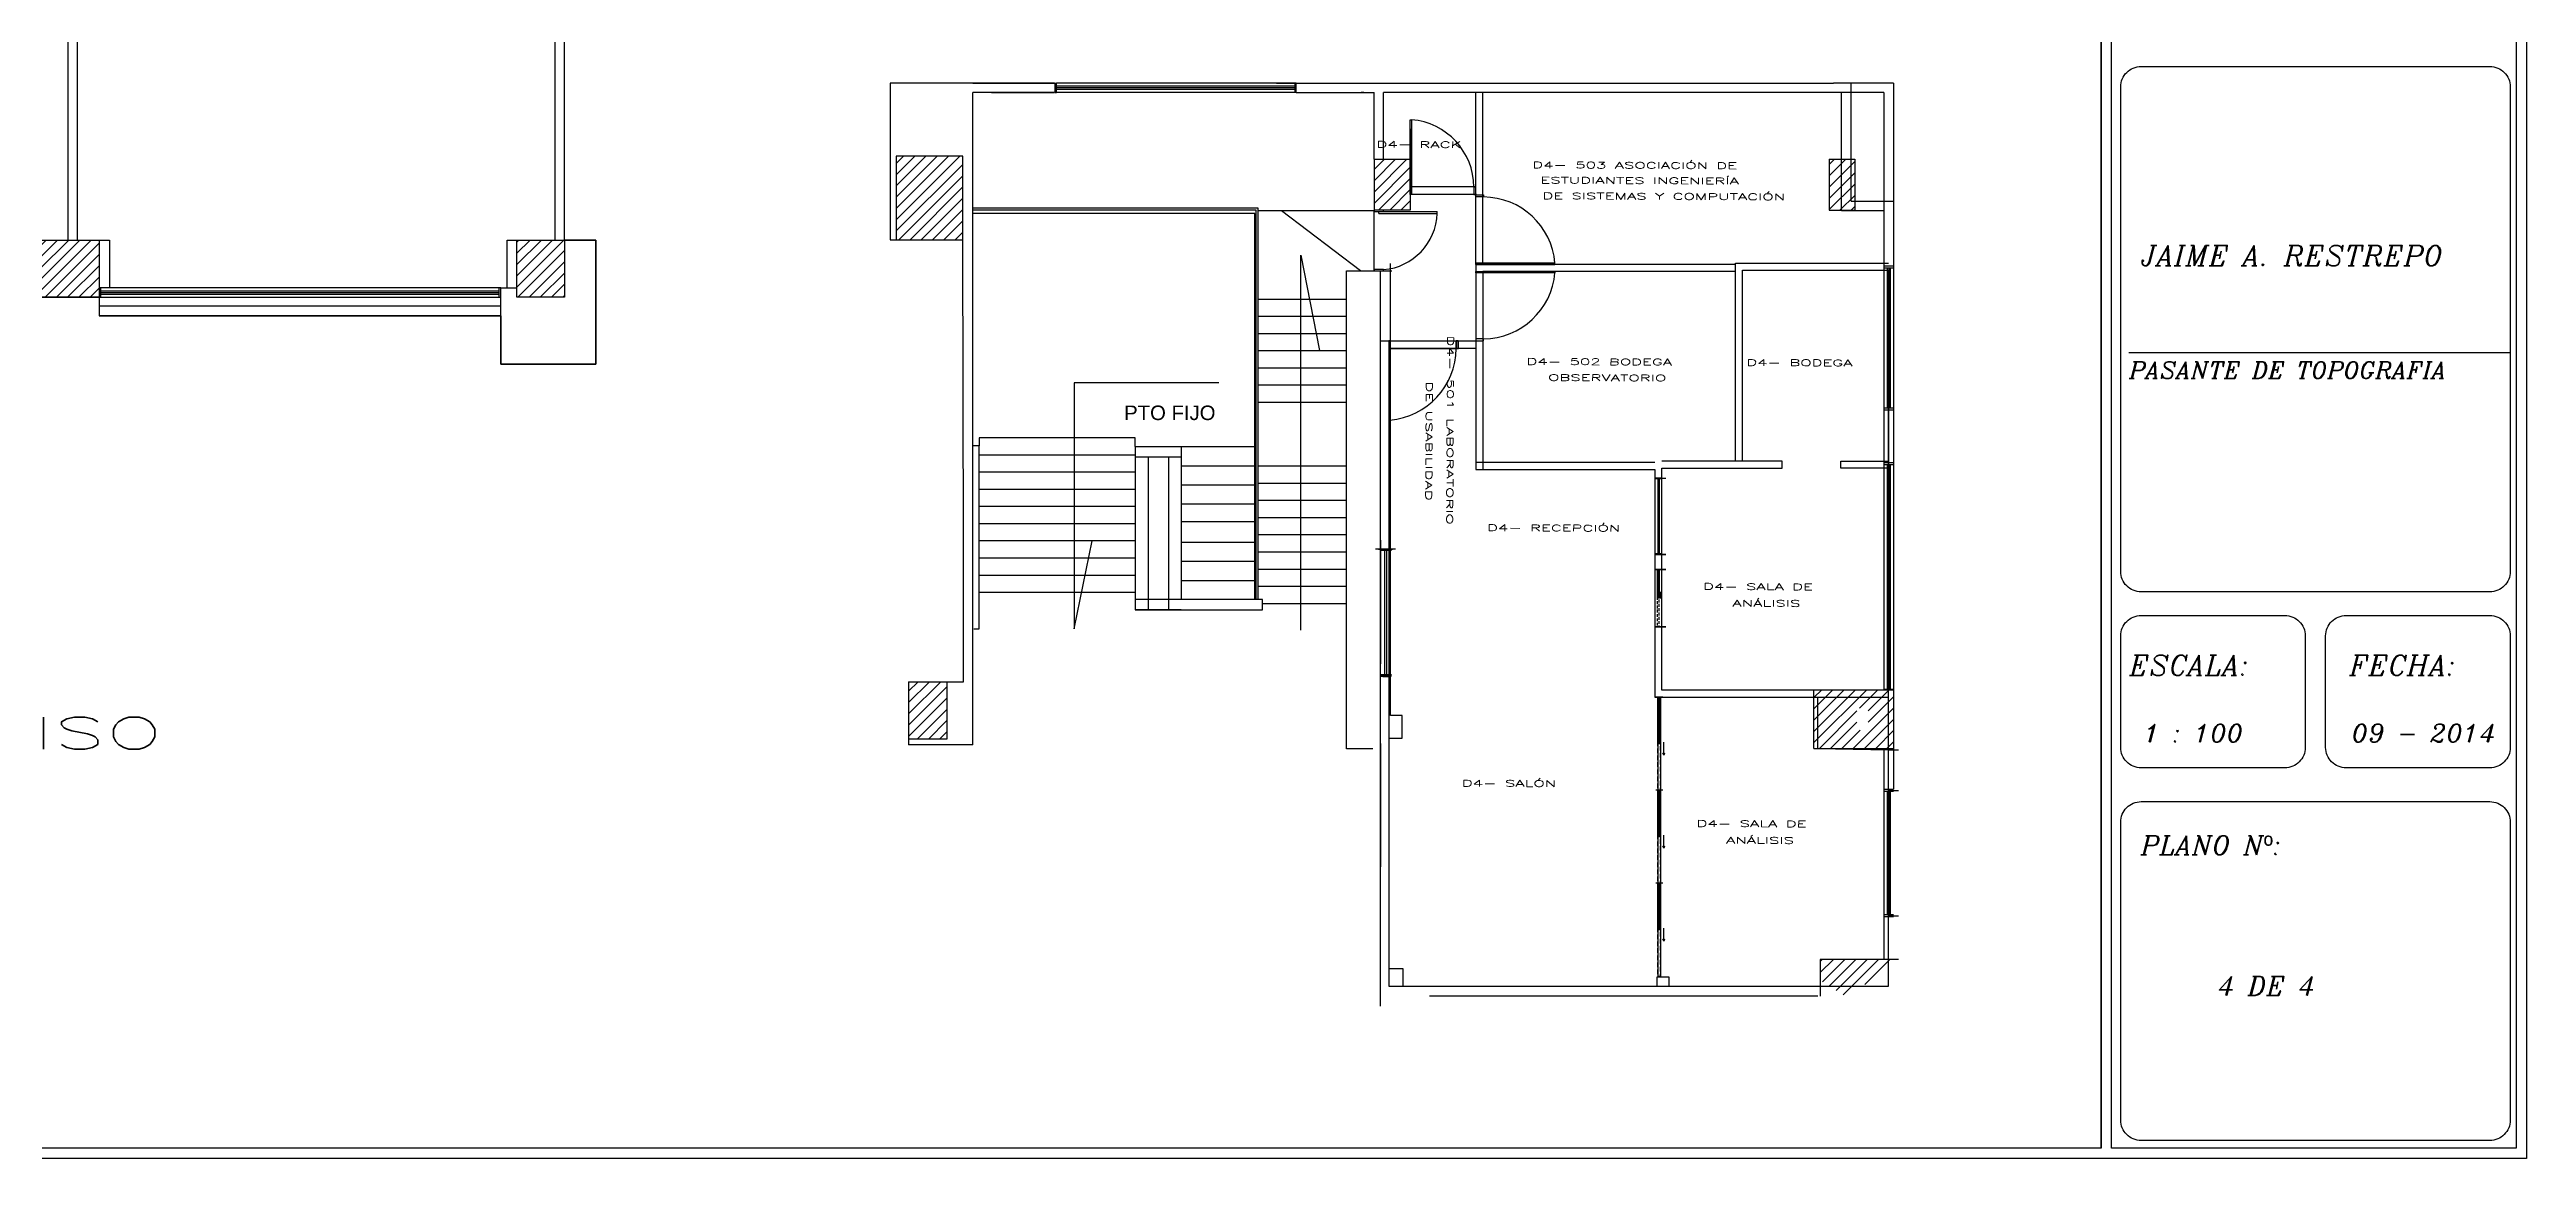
# Model space of a CAD drawing. Header units: metres. Extents: x 6495 to 6855, y 1254 to 1306.
# Drawn here: x 6815.98 to 6854.89, y 1255.23 to 1272.65 of the extents above; entities that cross this region are included whole.
import ezdxf

# ---------------------------------------------------------------- set-up
doc = ezdxf.new("R2010")
doc.units = ezdxf.units.M
doc.layers.add('0-Grises', color=252, linetype='Continuous')
doc.layers.add('0-Áreas_Computo', color=150, linetype='Continuous')
doc.layers.add('0.Texto_Oficinas', color=7, linetype='Continuous', lineweight=20)
doc.styles.add('ITALIC', font='ITALIC')
doc.styles.add('ROMANS', font='romans.shx')
doc.styles.get("Standard").update_dxf_attribs({"font": 'arial.ttf'})
pattern_1 = [(45, (6391.22466, 1040.28903), (-0.088388348, 0.088388348), [])]
pattern_2 = [(45, (6391.39347, 1040.68114), (-0.088388348, 0.088388348), [])]

msp = doc.modelspace()

# ---------------------------------------------------------------- hatches: boundary and pattern name
at = {"layer": '0-Grises'}
h = msp.add_hatch(dxfattribs=at)
h.set_pattern_fill('ANSI31', color=8, style=0)
h.set_pattern_definition(pattern_2)
h.paths.add_polyline_path([(6830.329, 1270.972), (6829.429, 1270.972), (6829.285, 1270.972), (6829.285, 1269.662), (6830.329, 1269.662)])
h = msp.add_hatch(dxfattribs=at)
h.set_pattern_fill('ANSI31', color=8, style=0)
h.set_pattern_definition(pattern_2)
h.paths.add_polyline_path([(6837.359, 1270.925), (6836.789, 1270.925), (6836.789, 1270.125), (6837.359, 1270.125)])
h = msp.add_hatch(dxfattribs=at)
h.set_pattern_fill('ANSI31', color=8, style=0)
h.set_pattern_definition(pattern_2)
h.paths.add_polyline_path([(6844.134, 1270.925), (6843.939, 1270.925), (6843.939, 1270.125), (6844.134, 1270.125)])
h.paths.add_polyline_path([(6844.284, 1270.925), (6844.134, 1270.925), (6844.134, 1270.125), (6844.339, 1270.125), (6844.339, 1270.268), (6844.284, 1270.268)])
h.paths.add_polyline_path([(6844.339, 1270.925), (6844.284, 1270.925), (6844.284, 1270.268), (6844.339, 1270.268)], flags=17)
h = msp.add_hatch(dxfattribs=at)
h.set_pattern_fill('ANSI31', color=8, style=0)
h.set_pattern_definition(pattern_1)
h.paths.add_polyline_path([(6816.764, 1268.757), (6816.764, 1269.657), (6815.814, 1269.657), (6815.814, 1268.757)])
h = msp.add_hatch(dxfattribs=at)
h.set_pattern_fill('ANSI31', color=8, style=0)
h.set_pattern_definition(pattern_1)
h.paths.add_polyline_path([(6823.324, 1268.957), (6823.324, 1268.757), (6824.074, 1268.757), (6824.074, 1269.657), (6823.324, 1269.657)])
h = msp.add_hatch(dxfattribs=at)
h.set_pattern_fill('ANSI31', color=8, style=0)
h.set_pattern_definition(pattern_2)
h.paths.add_polyline_path([(6830.079, 1261.818), (6830.079, 1262.718), (6829.479, 1262.718), (6829.479, 1261.818)])
h = msp.add_hatch(dxfattribs=at)
h.set_pattern_fill('ANSI31', color=8, style=0)
h.set_pattern_definition(pattern_2)
h.paths.add_polyline_path([(6844.949, 1262.592), (6843.699, 1262.592), (6843.699, 1261.672), (6844.949, 1261.672)])
h.paths.add_polyline_path([(6844.373, 1261.96), (6844.373, 1262.304), (6844.55, 1262.304), (6844.55, 1261.96)], flags=16)
h = msp.add_hatch(dxfattribs=at)
h.set_pattern_fill('ANSI31', color=8, style=0)
h.set_pattern_definition(pattern_2)
h.paths.add_polyline_path([(6844.228, 1257.756), (6844.949, 1258.315), (6844.949, 1258.357), (6843.799, 1258.357), (6843.799, 1258.029)])

# ---------------------------------------------------------------- linework, layer by layer
for p, q in [((6816.274, 1269.657), (6816.274, 1277.157)), ((6816.424, 1269.657), (6816.424, 1277.157)), ((6823.924, 1269.657), (6823.924, 1277.157)), ((6824.074, 1269.657), (6824.074, 1277.157)), ((6830.629, 1272.122), (6829.189, 1272.122)), ((6829.189, 1272.122), (6829.189, 1269.662)), ((6830.629, 1272.122), (6829.189, 1272.122)), ((6830.629, 1272.122), (6829.189, 1272.122)), ((6830.489, 1272.122), (6831.769, 1272.122)), ((6831.769, 1271.972), (6830.489, 1271.972)), ((6830.489, 1261.728), (6830.489, 1271.972)), ((6831.769, 1271.972), (6830.489, 1271.972)), ((6831.769, 1272.122), (6830.629, 1272.122)), ((6830.629, 1272.122), (6830.779, 1272.122)), ((6830.629, 1272.122), (6831.779, 1272.122)), ((6830.779, 1271.972), (6831.769, 1271.972)), ((6831.779, 1272.122), (6831.799, 1272.122)), ((6831.779, 1271.972), (6831.779, 1272.122)), ((6831.779, 1271.972), (6831.779, 1272.122)), ((6831.779, 1272.122), (6831.799, 1272.122)), ((6831.779, 1271.972), (6831.799, 1271.972)), ((6831.779, 1271.972), (6831.799, 1271.972)), ((6831.799, 1271.972), (6831.799, 1272.122)), ((6835.568, 1272.122), (6831.799, 1272.122)), ((6831.799, 1271.972), (6831.799, 1272.122)), ((6833.669, 1272.122), (6831.799, 1272.122)), ((6833.779, 1272.072), (6831.799, 1272.072)), ((6833.669, 1272.072), (6831.799, 1272.072)), ((6833.779, 1272.047), (6831.799, 1272.047)), ((6833.669, 1272.047), (6831.799, 1272.047)), ((6833.779, 1272.022), (6831.799, 1272.022)), ((6833.669, 1272.022), (6831.799, 1272.022)), ((6833.779, 1271.972), (6831.799, 1271.972)), ((6833.669, 1271.972), (6831.799, 1271.972)), ((6835.548, 1272.122), (6833.678, 1272.122)), ((6835.548, 1272.072), (6833.678, 1272.072)), ((6835.548, 1272.047), (6833.678, 1272.047)), ((6835.548, 1272.022), (6833.678, 1272.022)), ((6835.548, 1271.972), (6833.678, 1271.972)), ((6835.548, 1272.072), (6833.779, 1272.072)), ((6835.548, 1272.047), (6833.779, 1272.047)), ((6835.548, 1272.022), (6833.779, 1272.022)), ((6835.568, 1271.972), (6833.779, 1271.972)), ((6835.259, 1272.122), (6843.259, 1272.122)), ((6835.568, 1272.122), (6835.548, 1272.122)), ((6835.548, 1271.972), (6835.548, 1272.122)), ((6835.548, 1271.972), (6835.548, 1272.122)), ((6835.568, 1272.122), (6835.548, 1272.122)), ((6835.548, 1271.972), (6835.548, 1272.047)), ((6835.548, 1271.972), (6835.548, 1272.047)), ((6835.568, 1271.972), (6835.548, 1271.972)), ((6835.568, 1271.972), (6835.548, 1271.972)), ((6835.568, 1272.122), (6836.254, 1272.122)), ((6835.568, 1271.972), (6835.568, 1272.122)), ((6835.568, 1271.972), (6835.568, 1272.122)), ((6835.568, 1271.972), (6836.254, 1271.972)), ((6835.568, 1271.972), (6836.359, 1271.972)), ((6836.009, 1272.122), (6844.009, 1272.122)), ((6836.009, 1271.972), (6836.789, 1271.972)), ((6836.469, 1272.122), (6836.706, 1272.122)), ((6836.629, 1271.972), (6836.589, 1271.972)), ((6836.789, 1270.925), (6836.789, 1271.972)), ((6844.799, 1271.972), (6836.939, 1271.972)), ((6836.939, 1270.925), (6836.939, 1271.972)), ((6841.409, 1271.972), (6840.009, 1271.972)), ((6844.949, 1272.122), (6844.009, 1272.122)), ((6844.134, 1270.118), (6844.134, 1271.972)), ((6844.284, 1270.268), (6844.284, 1272.122)), ((6844.799, 1271.972), (6844.799, 1269.252)), ((6844.949, 1272.122), (6844.949, 1269.252)), ((6829.285, 1270.972), (6829.285, 1269.662)), ((6830.329, 1270.972), (6829.285, 1270.972)), ((6830.329, 1270.972), (6829.429, 1270.972)), ((6830.329, 1269.662), (6830.329, 1270.972)), ((6830.329, 1270.072), (6830.329, 1270.972)), ((6836.789, 1270.925), (6837.359, 1270.925)), ((6836.789, 1270.925), (6836.789, 1270.125)), ((6837.359, 1270.925), (6837.359, 1270.125)), ((6843.939, 1270.925), (6843.939, 1270.125)), ((6843.939, 1270.925), (6844.339, 1270.925)), ((6844.339, 1270.925), (6844.339, 1270.125)), ((6834.969, 1270.155), (6830.489, 1270.155)), ((6834.939, 1270.125), (6830.489, 1270.125)), ((6834.919, 1270.075), (6830.489, 1270.075)), ((6834.919, 1264.011), (6834.919, 1270.075)), ((6834.939, 1264.011), (6834.939, 1270.125)), ((6834.969, 1264.011), (6834.969, 1270.155)), ((6836.789, 1270.115), (6834.969, 1270.115)), ((6836.574, 1269.172), (6835.335, 1270.115)), ((6836.789, 1270.125), (6836.789, 1270.105)), ((6837.359, 1270.125), (6836.789, 1270.125)), ((6836.789, 1269.172), (6836.789, 1270.125)), ((6836.789, 1270.105), (6836.939, 1270.105)), ((6836.864, 1270.075), (6836.864, 1270.105)), ((6836.864, 1270.105), (6837.78, 1270.105)), ((6836.864, 1270.075), (6837.78, 1270.075)), ((6836.939, 1270.105), (6836.939, 1270.125)), ((6837.78, 1270.075), (6837.78, 1270.105)), ((6843.939, 1270.125), (6844.339, 1270.125)), ((6844.134, 1270.118), (6844.799, 1270.118)), ((6844.284, 1270.268), (6844.949, 1270.268)), ((6815.814, 1269.657), (6816.764, 1269.657)), ((6816.424, 1269.657), (6816.424, 1269.657)), ((6816.764, 1269.657), (6816.764, 1268.757)), ((6816.764, 1269.657), (6816.924, 1269.657)), ((6816.924, 1269.657), (6816.924, 1268.907)), ((6823.174, 1268.907), (6823.174, 1269.657)), ((6823.174, 1269.657), (6823.324, 1269.657)), ((6823.324, 1269.657), (6824.074, 1269.657)), ((6823.324, 1268.957), (6823.324, 1269.657)), ((6824.074, 1269.657), (6824.074, 1268.757)), ((6824.074, 1269.657), (6824.564, 1269.657)), ((6824.564, 1269.657), (6824.564, 1267.707)), ((6829.189, 1269.662), (6829.285, 1269.662)), ((6829.285, 1269.662), (6830.329, 1269.662)), ((6830.339, 1264.868), (6830.329, 1269.662)), ((6835.639, 1263.531), (6835.639, 1269.417)), ((6835.639, 1269.417), (6835.934, 1267.92)), ((6836.359, 1261.668), (6836.359, 1269.172)), ((6836.359, 1261.668), (6836.359, 1269.172)), ((6836.359, 1269.172), (6836.789, 1269.172)), ((6836.789, 1269.192), (6836.789, 1269.172)), ((6836.939, 1269.192), (6836.789, 1269.192)), ((6836.789, 1269.172), (6836.939, 1269.172)), ((6836.789, 1269.172), (6836.939, 1269.172)), ((6836.939, 1269.192), (6836.864, 1269.192)), ((6836.89, 1257.623), (6836.89, 1269.172)), ((6836.939, 1269.172), (6836.939, 1269.192)), ((6837.049, 1262.19), (6837.049, 1269.286)), ((6844.799, 1269.252), (6844.799, 1266.992)), ((6844.799, 1269.252), (6844.949, 1269.252)), ((6844.799, 1269.252), (6844.799, 1266.992)), ((6844.799, 1269.222), (6844.949, 1269.222)), ((6844.849, 1269.222), (6844.849, 1267.022)), ((6844.874, 1269.222), (6844.874, 1267.022)), ((6844.899, 1269.222), (6844.899, 1267.022)), ((6844.949, 1269.252), (6844.949, 1266.992)), ((6816.784, 1268.907), (6816.764, 1268.907)), ((6816.784, 1268.907), (6816.784, 1268.757)), ((6823.074, 1268.907), (6816.784, 1268.907)), ((6816.784, 1268.857), (6823.044, 1268.857)), ((6816.784, 1268.832), (6823.044, 1268.832)), ((6816.784, 1268.807), (6823.044, 1268.807)), ((6816.894, 1268.832), (6822.844, 1268.832)), ((6823.044, 1268.907), (6823.044, 1268.757)), ((6823.074, 1268.907), (6823.313, 1268.907)), ((6823.074, 1267.707), (6823.074, 1268.907)), ((6823.324, 1268.757), (6823.324, 1268.957)), ((6816.764, 1268.757), (6815.814, 1268.757)), ((6816.764, 1268.757), (6823.074, 1268.757)), ((6816.764, 1268.757), (6823.074, 1268.757)), ((6816.764, 1268.757), (6823.074, 1268.757)), ((6816.764, 1268.757), (6816.764, 1268.467)), ((6823.074, 1268.617), (6816.764, 1268.617)), ((6823.074, 1268.467), (6816.764, 1268.467)), ((6824.074, 1268.757), (6823.324, 1268.757)), ((6834.919, 1268.73), (6834.939, 1268.73)), ((6834.919, 1268.46), (6834.939, 1268.46)), ((6834.969, 1268.73), (6836.359, 1268.73)), ((6834.969, 1268.46), (6836.359, 1268.46)), ((6834.919, 1268.19), (6834.939, 1268.19)), ((6834.969, 1268.19), (6836.359, 1268.19)), ((6836.89, 1268.074), (6838.388, 1268.074)), ((6824.564, 1267.707), (6823.074, 1267.707)), ((6834.919, 1267.92), (6834.939, 1267.92)), ((6834.919, 1267.65), (6834.939, 1267.65)), ((6834.969, 1267.92), (6836.359, 1267.92)), ((6834.969, 1267.65), (6836.359, 1267.65)), ((6832.078, 1267.415), (6832.078, 1263.55)), ((6834.351, 1267.415), (6832.078, 1267.415)), ((6834.919, 1267.38), (6834.939, 1267.38)), ((6834.969, 1267.38), (6836.359, 1267.38)), ((6834.919, 1267.11), (6834.939, 1267.11)), ((6834.969, 1267.11), (6836.359, 1267.11)), ((6844.799, 1267.022), (6844.949, 1267.022)), ((6844.799, 1266.992), (6844.949, 1266.992)), ((6844.799, 1266.992), (6844.799, 1266.162)), ((6844.799, 1266.992), (6844.799, 1266.162)), ((6844.949, 1266.992), (6844.949, 1266.162)), ((6833.039, 1266.55), (6830.589, 1266.55)), ((6830.589, 1266.55), (6830.589, 1266.55)), ((6830.589, 1266.55), (6830.589, 1266.425)), ((6833.039, 1266.412), (6833.039, 1266.55)), ((6830.589, 1266.425), (6830.489, 1266.425)), ((6830.589, 1263.55), (6830.589, 1266.425)), ((6833.039, 1266.28), (6830.589, 1266.28)), ((6833.039, 1266.412), (6833.039, 1263.85)), ((6833.039, 1266.412), (6833.758, 1266.412)), ((6833.039, 1266.25), (6833.758, 1266.25)), ((6833.239, 1266.25), (6833.239, 1263.85)), ((6833.558, 1266.25), (6833.558, 1263.85)), ((6833.758, 1266.412), (6833.758, 1264.011)), ((6833.758, 1266.412), (6834.919, 1266.412)), ((6833.758, 1266.412), (6834.919, 1266.412)), ((6833.758, 1266.112), (6834.919, 1266.112)), ((6834.919, 1266.112), (6834.939, 1266.112)), ((6834.969, 1266.112), (6836.359, 1266.11)), ((6844.799, 1266.162), (6844.949, 1266.162)), ((6844.799, 1266.162), (6844.799, 1262.592)), ((6844.799, 1266.132), (6844.949, 1266.132)), ((6844.849, 1266.132), (6844.849, 1262.602)), ((6844.874, 1266.132), (6844.874, 1262.602)), ((6844.899, 1266.132), (6844.899, 1262.602)), ((6844.949, 1266.162), (6844.949, 1262.592)), ((6833.039, 1266.01), (6830.589, 1266.01)), ((6833.039, 1265.74), (6830.589, 1265.74)), ((6833.758, 1265.812), (6834.919, 1265.812)), ((6833.758, 1265.812), (6834.919, 1265.812)), ((6834.919, 1265.84), (6834.939, 1265.84)), ((6834.969, 1265.84), (6836.359, 1265.84)), ((6841.311, 1265.917), (6841.201, 1265.917)), ((6841.311, 1265.917), (6841.201, 1265.917)), ((6841.311, 1265.905), (6841.201, 1265.905)), ((6841.311, 1265.905), (6841.201, 1265.905)), ((6841.246, 1265.905), (6841.246, 1264.726)), ((6841.246, 1265.905), (6841.246, 1264.726)), ((6841.266, 1265.905), (6841.266, 1264.726)), ((6841.266, 1265.905), (6841.266, 1264.726)), ((6833.039, 1265.47), (6830.589, 1265.47)), ((6833.758, 1265.512), (6834.919, 1265.512)), ((6834.919, 1265.57), (6834.939, 1265.57)), ((6834.919, 1265.3), (6834.939, 1265.3)), ((6834.969, 1265.57), (6836.359, 1265.57)), ((6834.969, 1265.3), (6836.359, 1265.3)), ((6833.039, 1265.2), (6830.589, 1265.2)), ((6833.039, 1264.93), (6830.589, 1264.93)), ((6832.078, 1263.55), (6832.362, 1264.93)), ((6833.758, 1264.912), (6834.919, 1264.912)), ((6833.759, 1265.234), (6834.919, 1265.234)), ((6834.919, 1265.03), (6834.939, 1265.03)), ((6834.969, 1265.03), (6836.359, 1265.03)), ((6836.889, 1264.942), (6836.889, 1263.002)), ((6830.339, 1262.718), (6830.339, 1264.868)), ((6833.039, 1264.66), (6830.589, 1264.66)), ((6833.758, 1264.612), (6834.919, 1264.612)), ((6834.919, 1264.76), (6834.939, 1264.76)), ((6834.969, 1264.76), (6836.359, 1264.76)), ((6837.061, 1264.8), (6836.879, 1264.8)), ((6837.061, 1264.78), (6836.879, 1264.78)), ((6836.953, 1264.78), (6836.953, 1262.826)), ((6836.986, 1264.78), (6836.986, 1262.826)), ((6841.311, 1264.726), (6841.201, 1264.726)), ((6841.311, 1264.714), (6841.201, 1264.714)), ((6841.286, 1264.714), (6841.226, 1264.714)), ((6833.039, 1264.39), (6830.589, 1264.39)), ((6833.039, 1264.12), (6830.589, 1264.12)), ((6833.758, 1264.312), (6834.919, 1264.312)), ((6834.919, 1264.49), (6834.939, 1264.49)), ((6834.919, 1264.22), (6834.939, 1264.22)), ((6834.969, 1264.49), (6836.359, 1264.49)), ((6834.969, 1264.22), (6836.359, 1264.22)), ((6841.311, 1264.482), (6841.201, 1264.482)), ((6841.311, 1264.482), (6841.201, 1264.482)), ((6835.039, 1264.011), (6833.039, 1264.011)), ((6833.039, 1263.85), (6835.039, 1263.85)), ((6833.758, 1263.85), (6833.039, 1263.85)), ((6835.039, 1263.85), (6835.039, 1264.011)), ((6835.039, 1263.95), (6836.359, 1263.95)), ((6830.504, 1263.55), (6830.589, 1263.55)), ((6829.479, 1262.718), (6829.479, 1261.818)), ((6829.479, 1262.718), (6830.079, 1262.718)), ((6829.479, 1262.718), (6829.479, 1261.818)), ((6829.479, 1262.718), (6830.079, 1262.718)), ((6830.079, 1262.718), (6830.339, 1262.718)), ((6830.079, 1262.718), (6830.079, 1261.818)), ((6830.079, 1262.718), (6830.079, 1261.818)), ((6837.061, 1262.826), (6836.879, 1262.826)), ((6837.061, 1262.806), (6836.879, 1262.806)), ((6843.699, 1261.672), (6843.699, 1262.592)), ((6843.699, 1262.592), (6844.949, 1262.592)), ((6844.799, 1262.602), (6844.949, 1262.602)), ((6844.949, 1262.592), (6844.949, 1261.672)), ((6841.324, 1262.477), (6841.214, 1262.477)), ((6841.324, 1262.477), (6841.214, 1262.477)), ((6829.479, 1261.818), (6829.479, 1261.728)), ((6830.079, 1261.818), (6829.479, 1261.818)), ((6830.079, 1261.818), (6829.479, 1261.818)), ((6830.489, 1261.818), (6830.489, 1262.118)), ((6830.489, 1261.728), (6829.479, 1261.728)), ((6836.769, 1261.668), (6836.359, 1261.668)), ((6836.889, 1261.752), (6836.889, 1259.812)), ((6843.699, 1261.672), (6844.949, 1261.672)), ((6844.799, 1261.672), (6844.799, 1261.032)), ((6844.949, 1261.672), (6844.949, 1261.032)), ((6841.324, 1261.016), (6841.214, 1261.016)), ((6841.324, 1261.016), (6841.214, 1261.016)), ((6844.799, 1261.032), (6844.949, 1261.032)), ((6844.799, 1261.032), (6844.799, 1259.032)), ((6844.799, 1261.032), (6844.799, 1259.032)), ((6844.799, 1261.002), (6844.949, 1261.002)), ((6844.849, 1261.002), (6844.849, 1259.062)), ((6844.874, 1261.002), (6844.874, 1259.062)), ((6844.899, 1261.002), (6844.899, 1259.062)), ((6841.324, 1259.556), (6841.214, 1259.556)), ((6841.324, 1259.556), (6841.214, 1259.556)), ((6844.799, 1259.062), (6844.949, 1259.062)), ((6844.799, 1259.032), (6844.949, 1259.032)), ((6844.799, 1259.032), (6844.799, 1258.357)), ((6844.949, 1258.357), (6843.799, 1258.357)), ((6843.799, 1258.357), (6843.799, 1257.782)), ((6843.759, 1257.932), (6837.659, 1257.932)), ((6843.759, 1257.782), (6837.659, 1257.782))]:
    msp.add_line(p, q, dxfattribs=at)
for points in [[(6780.391, 1306.451), (6854.891, 1306.451), (6854.891, 1255.232), (6780.391, 1255.232)], [(6780.551, 1306.291), (6848.213, 1306.291), (6848.213, 1255.392), (6780.551, 1255.392)]]:
    msp.add_lwpolyline(points, close=True, dxfattribs=at)
for points in [[(6848.213, 1255.392), (6848.213, 1306.291)], [(6815.814, 1268.757), (6816.764, 1268.757), (6816.764, 1268.467), (6823.074, 1268.467), (6823.074, 1267.707), (6824.564, 1267.707), (6824.564, 1269.657), (6824.074, 1269.657), (6824.077, 1276.867)], [(6842.466, 1266.183), (6842.466, 1268.074)], [(6842.466, 1266.183), (6842.466, 1268.074)], [(6842.466, 1266.183), (6842.466, 1268.074)], [(6838.388, 1267.954), (6837.019, 1267.954), (6837.019, 1257.937), (6844.869, 1257.937), (6844.869, 1267.954)], [(6838.388, 1267.954), (6837.019, 1267.954), (6837.019, 1257.937), (6844.869, 1257.937), (6844.869, 1267.954)], [(6848.644, 1267.89), (6854.633, 1267.89)], [(6841.244, 1264.007), (6841.244, 1264.032), (6841.244, 1264.482), (6841.268, 1264.482), (6841.268, 1264.032), (6841.244, 1264.032)], [(6841.244, 1264.007), (6841.244, 1264.032), (6841.244, 1264.482), (6841.268, 1264.482), (6841.268, 1264.032), (6841.244, 1264.032)], [(6841.244, 1264.468), (6841.268, 1264.468)], [(6841.244, 1264.468), (6841.268, 1264.468)], [(6841.258, 1264.042), (6841.258, 1264.471), (6841.254, 1264.471), (6841.254, 1264.042), (6841.258, 1264.042)], [(6841.258, 1264.042), (6841.258, 1264.471), (6841.254, 1264.471), (6841.254, 1264.042), (6841.258, 1264.042)], [(6841.291, 1264.026), (6841.291, 1264.129)], [(6841.291, 1264.026), (6841.291, 1264.129)], [(6841.244, 1264.045), (6841.268, 1264.045)], [(6841.244, 1264.045), (6841.268, 1264.045)], [(6841.244, 1263.939), (6841.244, 1263.985)], [(6841.244, 1263.939), (6841.244, 1263.985)], [(6841.244, 1263.872), (6841.244, 1263.917)], [(6841.244, 1263.872), (6841.244, 1263.917)], [(6841.244, 1263.807), (6841.244, 1263.852)], [(6841.244, 1263.807), (6841.244, 1263.852)], [(6841.244, 1263.737), (6841.244, 1263.782)], [(6841.244, 1263.737), (6841.244, 1263.782)], [(6841.268, 1263.964), (6841.268, 1264.009)], [(6841.268, 1263.964), (6841.268, 1264.009)], [(6841.268, 1263.897), (6841.268, 1263.942)], [(6841.268, 1263.897), (6841.268, 1263.942)], [(6841.268, 1263.829), (6841.268, 1263.874)], [(6841.268, 1263.829), (6841.268, 1263.874)], [(6841.268, 1263.762), (6841.268, 1263.807)], [(6841.268, 1263.762), (6841.268, 1263.807)], [(6841.268, 1263.694), (6841.268, 1263.739)], [(6841.268, 1263.694), (6841.268, 1263.739)], [(6841.284, 1264.041), (6841.298, 1264.041), (6841.291, 1264.026), (6841.284, 1264.041)], [(6841.284, 1264.041), (6841.298, 1264.041), (6841.291, 1264.026), (6841.284, 1264.041)], [(6841.244, 1263.669), (6841.244, 1263.715)], [(6841.244, 1263.669), (6841.244, 1263.715)], [(6841.244, 1263.602), (6841.244, 1263.647)], [(6841.244, 1263.602), (6841.244, 1263.647)], [(6841.244, 1263.582), (6841.268, 1263.582)], [(6841.244, 1263.582), (6841.268, 1263.582)], [(6841.268, 1263.627), (6841.268, 1263.672)], [(6841.268, 1263.627), (6841.268, 1263.672)], [(6841.268, 1263.582), (6841.268, 1263.604)], [(6841.268, 1263.582), (6841.268, 1263.604)], [(6837.019, 1261.831), (6837.229, 1261.831), (6837.229, 1262.19), (6837.049, 1262.19), (6837.049, 1262.219)], [(6837.019, 1261.831), (6837.229, 1261.831), (6837.229, 1262.19), (6837.049, 1262.19), (6837.049, 1262.219)], [(6841.249, 1261.706), (6841.249, 1261.746), (6841.249, 1262.477), (6841.289, 1262.477), (6841.289, 1261.746), (6841.249, 1261.746)], [(6841.249, 1261.706), (6841.249, 1261.746), (6841.249, 1262.477), (6841.289, 1262.477), (6841.289, 1261.746), (6841.249, 1261.746)], [(6841.25, 1262.455), (6841.289, 1262.455)], [(6841.25, 1262.455), (6841.289, 1262.455)], [(6841.272, 1261.763), (6841.272, 1262.46), (6841.266, 1262.46), (6841.266, 1261.763), (6841.272, 1261.763)], [(6841.272, 1261.763), (6841.272, 1262.46), (6841.266, 1262.46), (6841.266, 1261.763), (6841.272, 1261.763)], [(6841.249, 1261.769), (6841.289, 1261.769)], [(6841.249, 1261.769), (6841.289, 1261.769)], [(6841.249, 1261.597), (6841.249, 1261.67)], [(6841.249, 1261.597), (6841.249, 1261.67)], [(6841.249, 1261.487), (6841.249, 1261.56)], [(6841.249, 1261.487), (6841.249, 1261.56)], [(6841.249, 1261.381), (6841.249, 1261.455)], [(6841.249, 1261.381), (6841.249, 1261.455)], [(6841.289, 1261.637), (6841.289, 1261.71)], [(6841.289, 1261.637), (6841.289, 1261.71)], [(6841.289, 1261.527), (6841.289, 1261.601)], [(6841.289, 1261.527), (6841.289, 1261.601)], [(6841.289, 1261.418), (6841.289, 1261.491)], [(6841.289, 1261.418), (6841.289, 1261.491)], [(6841.325, 1261.596), (6841.353, 1261.596), (6841.339, 1261.567), (6841.325, 1261.596)], [(6841.325, 1261.596), (6841.353, 1261.596), (6841.339, 1261.567), (6841.325, 1261.596)], [(6841.339, 1261.567), (6841.339, 1261.772)], [(6841.339, 1261.567), (6841.339, 1261.772)], [(6841.249, 1261.268), (6841.249, 1261.341)], [(6841.249, 1261.268), (6841.249, 1261.341)], [(6841.249, 1261.158), (6841.249, 1261.232)], [(6841.249, 1261.158), (6841.249, 1261.232)], [(6841.249, 1261.049), (6841.249, 1261.122)], [(6841.249, 1261.049), (6841.249, 1261.122)], [(6841.249, 1261.016), (6841.289, 1261.016)], [(6841.249, 1260.245), (6841.249, 1260.286), (6841.249, 1261.016), (6841.289, 1261.016), (6841.289, 1260.286), (6841.249, 1260.286)], [(6841.249, 1261.016), (6841.289, 1261.016)], [(6841.249, 1260.245), (6841.249, 1260.286), (6841.249, 1261.016), (6841.289, 1261.016), (6841.289, 1260.286), (6841.249, 1260.286)], [(6841.272, 1260.303), (6841.272, 1260.999), (6841.266, 1260.999), (6841.266, 1260.303), (6841.272, 1260.303)], [(6841.272, 1260.303), (6841.272, 1260.999), (6841.266, 1260.999), (6841.266, 1260.303), (6841.272, 1260.303)], [(6841.289, 1261.309), (6841.289, 1261.382)], [(6841.289, 1261.309), (6841.289, 1261.382)], [(6841.289, 1261.198), (6841.289, 1261.272)], [(6841.289, 1261.198), (6841.289, 1261.272)], [(6841.289, 1261.089), (6841.289, 1261.162)], [(6841.289, 1261.089), (6841.289, 1261.162)], [(6841.289, 1261.016), (6841.289, 1261.053)], [(6841.289, 1261.016), (6841.289, 1261.053)], [(6841.25, 1260.995), (6841.289, 1260.995)], [(6841.25, 1260.995), (6841.289, 1260.995)], [(6841.249, 1260.308), (6841.289, 1260.308)], [(6841.249, 1260.308), (6841.289, 1260.308)], [(6841.289, 1260.176), (6841.289, 1260.25)], [(6841.289, 1260.176), (6841.289, 1260.25)], [(6841.339, 1260.107), (6841.339, 1260.312)], [(6841.339, 1260.107), (6841.339, 1260.312)], [(6841.249, 1260.136), (6841.249, 1260.209)], [(6841.249, 1260.136), (6841.249, 1260.209)], [(6841.249, 1260.027), (6841.249, 1260.1)], [(6841.249, 1260.027), (6841.249, 1260.1)], [(6841.249, 1259.921), (6841.249, 1259.994)], [(6841.249, 1259.921), (6841.249, 1259.994)], [(6841.249, 1259.808), (6841.249, 1259.881)], [(6841.249, 1259.808), (6841.249, 1259.881)], [(6841.289, 1260.067), (6841.289, 1260.14)], [(6841.289, 1260.067), (6841.289, 1260.14)], [(6841.289, 1259.957), (6841.289, 1260.03)], [(6841.289, 1259.957), (6841.289, 1260.03)], [(6841.289, 1259.848), (6841.289, 1259.921)], [(6841.289, 1259.848), (6841.289, 1259.921)], [(6841.325, 1260.136), (6841.353, 1260.136), (6841.339, 1260.107), (6841.325, 1260.136)], [(6841.325, 1260.136), (6841.353, 1260.136), (6841.339, 1260.107), (6841.325, 1260.136)], [(6841.249, 1259.698), (6841.249, 1259.771)], [(6841.249, 1259.698), (6841.249, 1259.771)], [(6841.249, 1259.588), (6841.249, 1259.661)], [(6841.249, 1259.588), (6841.249, 1259.661)], [(6841.249, 1259.556), (6841.289, 1259.556)], [(6841.249, 1258.785), (6841.249, 1258.825), (6841.249, 1259.556), (6841.289, 1259.556), (6841.289, 1258.825), (6841.249, 1258.825)], [(6841.249, 1259.556), (6841.289, 1259.556)], [(6841.249, 1258.785), (6841.249, 1258.825), (6841.249, 1259.556), (6841.289, 1259.556), (6841.289, 1258.825), (6841.249, 1258.825)], [(6841.25, 1259.534), (6841.289, 1259.534)], [(6841.25, 1259.534), (6841.289, 1259.534)], [(6841.272, 1258.842), (6841.272, 1259.539), (6841.266, 1259.539), (6841.266, 1258.842), (6841.272, 1258.842)], [(6841.272, 1258.842), (6841.272, 1259.539), (6841.266, 1259.539), (6841.266, 1258.842), (6841.272, 1258.842)], [(6841.289, 1259.738), (6841.289, 1259.811)], [(6841.289, 1259.738), (6841.289, 1259.811)], [(6841.289, 1259.628), (6841.289, 1259.702)], [(6841.289, 1259.628), (6841.289, 1259.702)], [(6841.289, 1259.556), (6841.289, 1259.592)], [(6841.289, 1259.556), (6841.289, 1259.592)], [(6841.249, 1258.847), (6841.289, 1258.847)], [(6841.249, 1258.847), (6841.289, 1258.847)], [(6841.249, 1258.676), (6841.249, 1258.749)], [(6841.249, 1258.676), (6841.249, 1258.749)], [(6841.289, 1258.716), (6841.289, 1258.789)], [(6841.289, 1258.716), (6841.289, 1258.789)], [(6841.289, 1258.606), (6841.289, 1258.68)], [(6841.289, 1258.606), (6841.289, 1258.68)], [(6841.325, 1258.675), (6841.353, 1258.675), (6841.339, 1258.646), (6841.325, 1258.675)], [(6841.325, 1258.675), (6841.353, 1258.675), (6841.339, 1258.646), (6841.325, 1258.675)], [(6841.339, 1258.646), (6841.339, 1258.851)], [(6841.339, 1258.646), (6841.339, 1258.851)], [(6841.249, 1258.566), (6841.249, 1258.639)], [(6841.249, 1258.566), (6841.249, 1258.639)], [(6841.249, 1258.46), (6841.249, 1258.533)], [(6841.249, 1258.46), (6841.249, 1258.533)], [(6841.249, 1258.347), (6841.249, 1258.42)], [(6841.249, 1258.237), (6841.249, 1258.311)], [(6841.289, 1258.497), (6841.289, 1258.57)], [(6841.289, 1258.497), (6841.289, 1258.57)], [(6841.289, 1258.388), (6841.289, 1258.461)], [(6841.289, 1258.277), (6841.289, 1258.35)], [(6837.019, 1258.216), (6837.239, 1258.216), (6837.239, 1257.936)], [(6837.019, 1258.216), (6837.239, 1258.216), (6837.239, 1257.936)], [(6841.239, 1257.937), (6841.239, 1258.087), (6841.419, 1258.087), (6841.419, 1257.937)], [(6841.239, 1257.937), (6841.239, 1258.087), (6841.419, 1258.087), (6841.419, 1257.937)], [(6841.249, 1258.128), (6841.249, 1258.201)], [(6841.249, 1258.095), (6841.289, 1258.095)], [(6841.289, 1258.168), (6841.289, 1258.241)], [(6841.289, 1258.095), (6841.289, 1258.132)]]:
    msp.add_lwpolyline(points, dxfattribs=at)
at = {"layer": '0-Grises', "ltscale": 3}
msp.add_lwpolyline([(6848.373, 1306.291), (6854.731, 1306.291), (6854.731, 1255.392), (6848.373, 1255.392)], close=True, dxfattribs=at)
for points in [[(6848.838, 1272.382), (6854.317, 1272.382, -0.414214), (6854.637, 1272.062), (6854.637, 1264.452, -0.414214), (6854.317, 1264.132), (6848.838, 1264.132, -0.414214), (6848.518, 1264.452), (6848.518, 1272.062, -0.414214)], [(6854.317, 1255.515), (6848.838, 1255.515, -0.414214), (6848.518, 1255.835), (6848.518, 1260.516, -0.414214), (6848.838, 1260.836), (6854.317, 1260.836, -0.414214), (6854.637, 1260.516), (6854.637, 1255.835, -0.414214)]]:
    msp.add_lwpolyline(points, format="xyb", close=True, dxfattribs=at)
at = {"layer": '0-Grises', "flags": 128}
for points in [[(6842.466, 1268.074), (6842.466, 1269.295), (6844.869, 1269.295)], [(6842.466, 1268.074), (6842.466, 1269.295), (6844.869, 1269.295)], [(6842.466, 1268.074), (6842.466, 1269.295), (6844.869, 1269.295)], [(6836.89, 1257.623), (6836.89, 1268.074), (6838.388, 1268.074)], [(6837.049, 1262.19), (6837.049, 1267.954)]]:
    msp.add_lwpolyline(points, dxfattribs=at)
at = {"layer": '0-Grises'}
for points in [[(6848.838, 1263.76), (6851.097, 1263.76, -0.414214), (6851.417, 1263.44), (6851.417, 1261.688, -0.414214), (6851.097, 1261.368), (6848.838, 1261.368, -0.414214), (6848.518, 1261.688), (6848.518, 1263.44, -0.414214)], [(6852.057, 1263.76), (6854.317, 1263.76, -0.414214), (6854.637, 1263.44), (6854.637, 1261.688, -0.414214), (6854.317, 1261.368), (6852.057, 1261.368, -0.414214), (6851.737, 1261.688), (6851.737, 1263.44, -0.414214)]]:
    msp.add_lwpolyline(points, format="xyb", close=True, dxfattribs=at)
msp.add_arc((6836.864, 1270.106), 0.917, 274.7184, 358.0689, dxfattribs=at)
at = {"layer": '0-Áreas_Computo'}
for p, q in [((6842.466, 1269.274), (6838.388, 1269.274)), ((6838.388, 1269.274), (6838.388, 1267.954)), ((6842.466, 1269.274), (6838.388, 1269.274)), ((6838.388, 1269.274), (6838.388, 1267.954)), ((6842.466, 1269.274), (6838.388, 1269.274)), ((6838.388, 1269.274), (6838.388, 1267.954)), ((6842.466, 1269.164), (6838.498, 1269.164)), ((6838.498, 1269.164), (6838.498, 1269.164)), ((6838.498, 1269.164), (6838.498, 1267.954)), ((6842.466, 1269.164), (6838.498, 1269.164)), ((6838.498, 1269.164), (6838.498, 1267.954)), ((6842.466, 1269.164), (6838.498, 1269.164)), ((6838.498, 1269.164), (6838.498, 1269.164)), ((6838.498, 1269.164), (6838.498, 1267.954)), ((6838.498, 1267.954), (6838.498, 1266.054)), ((6838.498, 1267.954), (6838.498, 1266.054)), ((6838.498, 1267.954), (6838.498, 1266.054)), ((6841.201, 1266.164), (6838.388, 1266.164)), ((6841.201, 1266.164), (6838.388, 1266.164)), ((6841.201, 1266.164), (6838.388, 1266.164)), ((6841.201, 1265.917), (6841.311, 1265.917)), ((6841.201, 1265.917), (6841.311, 1265.917)), ((6841.201, 1265.917), (6841.374, 1265.917)), ((6836.861, 1264.8), (6837.079, 1264.8)), ((6841.201, 1263.582), (6841.311, 1263.582)), ((6841.201, 1263.582), (6841.311, 1263.582)), ((6841.201, 1263.582), (6841.374, 1263.582))]:
    msp.add_line(p, q, dxfattribs=at)
at = {"layer": '0-Áreas_Computo', "flags": 128}
for points in [[(6838.388, 1270.374), (6838.388, 1271.972)], [(6838.388, 1270.374), (6838.388, 1271.972)], [(6838.498, 1269.274), (6838.498, 1271.972)], [(6838.498, 1269.274), (6838.498, 1271.972)], [(6837.359, 1271.403), (6837.359, 1270.374)], [(6837.359, 1271.403), (6837.359, 1270.374)], [(6838.388, 1270.494), (6837.359, 1270.494)], [(6838.388, 1270.494), (6837.359, 1270.494)], [(6838.398, 1270.374), (6837.369, 1270.374)], [(6838.398, 1270.374), (6837.369, 1270.374)], [(6838.388, 1269.274), (6838.388, 1270.374)], [(6838.388, 1269.274), (6838.388, 1270.374)], [(6836.89, 1269.172), (6837.07, 1269.172)], [(6842.576, 1266.183), (6842.576, 1269.185), (6844.869, 1269.185), (6844.869, 1266.183)], [(6842.576, 1266.183), (6842.576, 1269.185), (6844.869, 1269.185), (6844.869, 1266.183)], [(6842.576, 1266.183), (6842.576, 1269.185), (6844.869, 1269.185), (6844.869, 1266.183)], [(6837.019, 1267.954), (6838.118, 1267.954), (6838.118, 1268.074)], [(6837.019, 1267.954), (6838.118, 1267.954), (6838.118, 1268.074)], [(6844.869, 1262.587), (6841.374, 1262.587), (6841.311, 1262.587), (6841.311, 1266.073), (6843.199, 1266.073), (6843.199, 1266.183), (6841.311, 1266.183)], [(6844.869, 1262.587), (6841.374, 1262.587), (6841.311, 1262.587), (6841.311, 1266.073), (6843.199, 1266.073), (6843.199, 1266.183), (6841.311, 1266.183)], [(6844.869, 1262.587), (6841.374, 1262.587), (6841.311, 1262.587), (6841.311, 1266.073), (6843.199, 1266.073), (6843.199, 1266.183), (6841.311, 1266.183)], [(6841.256, 1265.917), (6841.256, 1264.717)], [(6841.256, 1265.917), (6841.256, 1264.717)], [(6837.127, 1264.8), (6836.813, 1264.8)], [(6837.049, 1264.8), (6836.89, 1264.8)], [(6841.236, 1264.482), (6841.276, 1264.482)], [(6841.236, 1264.482), (6841.276, 1264.482)], [(6836.929, 1262.8), (6837.049, 1262.8), (6836.89, 1262.8)], [(6836.929, 1262.8), (6837.049, 1262.8), (6836.89, 1262.8)], [(6841.249, 1262.477), (6841.249, 1261.017)], [(6841.249, 1262.477), (6841.289, 1262.477)], [(6841.249, 1262.477), (6841.249, 1261.017)], [(6841.249, 1262.477), (6841.289, 1262.477)], [(6841.289, 1262.477), (6841.289, 1261.017)], [(6841.289, 1262.477), (6841.289, 1261.017)], [(6845.028, 1261.647), (6844.869, 1261.647), (6843.759, 1261.667), (6843.759, 1262.477)], [(6845.028, 1261.647), (6844.869, 1261.647), (6843.759, 1261.667), (6843.759, 1262.477)], [(6845.028, 1261.647), (6844.869, 1261.647), (6843.759, 1261.667), (6843.759, 1262.477)], [(6841.249, 1261.017), (6841.289, 1261.017)], [(6841.249, 1261.017), (6841.289, 1261.017)], [(6841.249, 1261.016), (6841.249, 1259.556)], [(6841.249, 1261.016), (6841.289, 1261.016)], [(6841.249, 1261.016), (6841.249, 1259.556)], [(6841.249, 1261.016), (6841.289, 1261.016)], [(6841.289, 1261.016), (6841.289, 1259.556)], [(6841.289, 1261.016), (6841.289, 1259.556)], [(6845.028, 1261.007), (6844.869, 1261.007)], [(6845.028, 1261.007), (6844.869, 1261.007)], [(6841.249, 1259.556), (6841.289, 1259.556)], [(6841.249, 1259.556), (6841.249, 1258.096)], [(6841.249, 1259.556), (6841.289, 1259.556)], [(6841.249, 1259.556), (6841.289, 1259.556)], [(6841.249, 1259.556), (6841.249, 1258.096)], [(6841.249, 1259.556), (6841.289, 1259.556)], [(6841.289, 1259.556), (6841.289, 1258.096)], [(6841.289, 1259.556), (6841.289, 1258.096)], [(6845.028, 1259.037), (6844.869, 1259.037)], [(6845.028, 1259.037), (6844.869, 1259.037)], [(6844.948, 1258.357), (6844.869, 1258.357), (6843.799, 1258.357), (6843.799, 1257.937)], [(6845.028, 1258.357), (6844.869, 1258.357), (6843.799, 1258.357), (6843.799, 1257.937)], [(6841.249, 1258.096), (6841.289, 1258.096)]]:
    msp.add_lwpolyline(points, dxfattribs=at)
at = {"layer": '0-Áreas_Computo'}
for points in [[(6837.359, 1270.374), (6837.359, 1271.547), (6837.378, 1271.547), (6837.378, 1270.374)], [(6837.359, 1270.374), (6837.359, 1271.547), (6837.378, 1271.547), (6837.378, 1270.374)], [(6838.359, 1270.489), (6838.359, 1270.374), (6838.388, 1270.374), (6838.388, 1270.489)], [(6838.359, 1270.489), (6838.359, 1270.374), (6838.388, 1270.374), (6838.388, 1270.489)], [(6838.51, 1270.333), (6838.388, 1270.333), (6838.388, 1270.364), (6838.51, 1270.364)], [(6838.51, 1270.333), (6838.388, 1270.333), (6838.388, 1270.364), (6838.51, 1270.364)], [(6838.388, 1269.274), (6839.631, 1269.274), (6839.631, 1269.294), (6838.388, 1269.294)], [(6838.388, 1269.274), (6839.631, 1269.274), (6839.631, 1269.294), (6838.388, 1269.294)], [(6838.388, 1269.164), (6839.631, 1269.164), (6839.631, 1269.143), (6838.388, 1269.143)], [(6838.388, 1269.164), (6839.631, 1269.164), (6839.631, 1269.143), (6838.388, 1269.143)], [(6837.019, 1268.074), (6837.019, 1266.831), (6837.039, 1266.831), (6837.039, 1268.074)], [(6838.079, 1268.076), (6838.079, 1267.954), (6838.109, 1267.954), (6838.109, 1268.076)], [(6838.079, 1267.951), (6838.079, 1268.074), (6838.109, 1268.074), (6838.109, 1267.951)], [(6838.51, 1268.104), (6838.388, 1268.104), (6838.388, 1268.074), (6838.51, 1268.074)], [(6838.51, 1268.104), (6838.388, 1268.104), (6838.388, 1268.074), (6838.51, 1268.074)], [(6841.201, 1264.717), (6841.311, 1264.717)], [(6841.201, 1264.717), (6841.374, 1264.717)], [(6841.201, 1264.482), (6841.374, 1264.482)], [(6841.201, 1263.582), (6841.311, 1263.582)], [(6841.201, 1263.582), (6841.311, 1263.582)], [(6841.201, 1263.582), (6841.374, 1263.582)]]:
    msp.add_lwpolyline(points, close=True, dxfattribs=at)
msp.add_lwpolyline([(6838.388, 1267.954), (6838.388, 1266.054), (6841.201, 1266.054), (6841.201, 1262.477), (6841.374, 1262.477), (6844.869, 1262.477)], dxfattribs=at)
msp.add_lwpolyline([(6838.388, 1267.954), (6838.388, 1266.054), (6841.201, 1266.054), (6841.201, 1262.477), (6841.374, 1262.477), (6844.869, 1262.477)], dxfattribs=at)
msp.add_lwpolyline([(6838.388, 1267.954), (6838.388, 1266.054), (6841.201, 1266.054), (6841.201, 1262.477), (6841.374, 1262.477), (6844.869, 1262.477)], dxfattribs=at)
at = {"layer": '0-Áreas_Computo', "flags": 128}
msp.add_lwpolyline([(6844.119, 1266.073), (6844.119, 1266.183), (6844.869, 1266.183), (6844.869, 1266.073)], close=True, dxfattribs=at)
msp.add_lwpolyline([(6844.119, 1266.073), (6844.119, 1266.183), (6844.869, 1266.183), (6844.869, 1266.073)], close=True, dxfattribs=at)
msp.add_lwpolyline([(6844.119, 1266.073), (6844.119, 1266.183), (6844.869, 1266.183), (6844.869, 1266.073)], close=True, dxfattribs=at)
at = {"layer": '0-Áreas_Computo'}
for centre, radius, start, end in [((6837.287, 1270.479), 1.072, 0.5546, 85.1233), ((6837.287, 1270.479), 1.072, 0.5546, 85.1233), ((6838.499, 1269.197), 1.136, 4.8767, 89.4454), ((6838.499, 1269.197), 1.136, 4.8767, 89.4454), ((6838.499, 1269.24), 1.136, 270.5546, 355.1233), ((6838.499, 1269.24), 1.136, 270.5546, 355.1233), ((6836.943, 1267.962), 1.136, 274.8767, 359.4454)]:
    msp.add_arc(centre, radius, start, end, dxfattribs=at)

# ---------------------------------------------------------------- texts
at = {"layer": '0-Grises', "color": 8, "ltscale": 3, "style": 'ITALIC'}
for s, height, p in [('JAIME A. RESTREPO', 0.31877, (6848.84, 1269.253)), ('PASANTE DE TOPOGRAFIA', 0.26298, (6848.653, 1267.482)), ('ESCALA:', 0.3188, (6848.655, 1262.818)), ('FECHA:', 0.3188, (6852.112, 1262.816)), ('1 : 100', 0.2869, (6848.881, 1261.768)), ('09 - 2014', 0.2869, (6852.148, 1261.768)), ('PLANO Nº:', 0.2984, (6848.835, 1260.003)), ('4 DE 4', 0.2984, (6850.042, 1257.794))]:
    msp.add_text(s, height=height, dxfattribs=at).set_placement(p)
at = {"layer": '0-Grises', "color": 8}
msp.add_text('PTO FIJO', height=0.2282, dxfattribs=at).set_placement((6832.864, 1266.829))
at = {"layer": '0.Texto_Oficinas', "style": 'ROMANS', "width": 1.9}
for s, rotation, p in [('D4- RACK', 359.7353, (6836.827, 1271.109)), ('D4- 503 ASOCIACIÓN DE ', 359.7353, (6839.275, 1270.787)), ('ESTUDIANTES INGENIERÍA', 359.7353, (6839.402, 1270.547)), ('DE SISTEMAS Y COMPUTACIÓN', 359.7353, (6839.435, 1270.301)), ('D4- 501 LABORATORIO ', 269.7353, (6837.941, 1268.156)), ('D4- 502 BODEGA', 359.7353, (6839.184, 1267.699)), ('D4- BODEGA', 359.7353, (6842.637, 1267.683)), ('DE USABILIDAD', 269.7353, (6837.607, 1267.435)), ('OBSERVATORIO', 359.7353, (6839.523, 1267.447)), ('D4- RECEPCIÓN', 359.7353, (6838.565, 1265.088)), ('D4- SALA DE', 359.7353, (6841.957, 1264.166)), ('ANÁLISIS', 359.7353, (6842.419, 1263.903)), ('D4- SALÓN', 359.7353, (6838.169, 1261.076)), ('D4- SALA DE', 359.7353, (6841.855, 1260.443)), ('ANÁLISIS', 359.7353, (6842.318, 1260.18))]:
    msp.add_text(s, height=0.1, rotation=rotation, dxfattribs=at).set_placement(p)
msp.add_text('FACULTAD DE INGENIERÍA - 4° PISO', height=0.5, dxfattribs=at).set_placement((6794.716, 1261.663))

doc.saveas('drawing.dxf')
